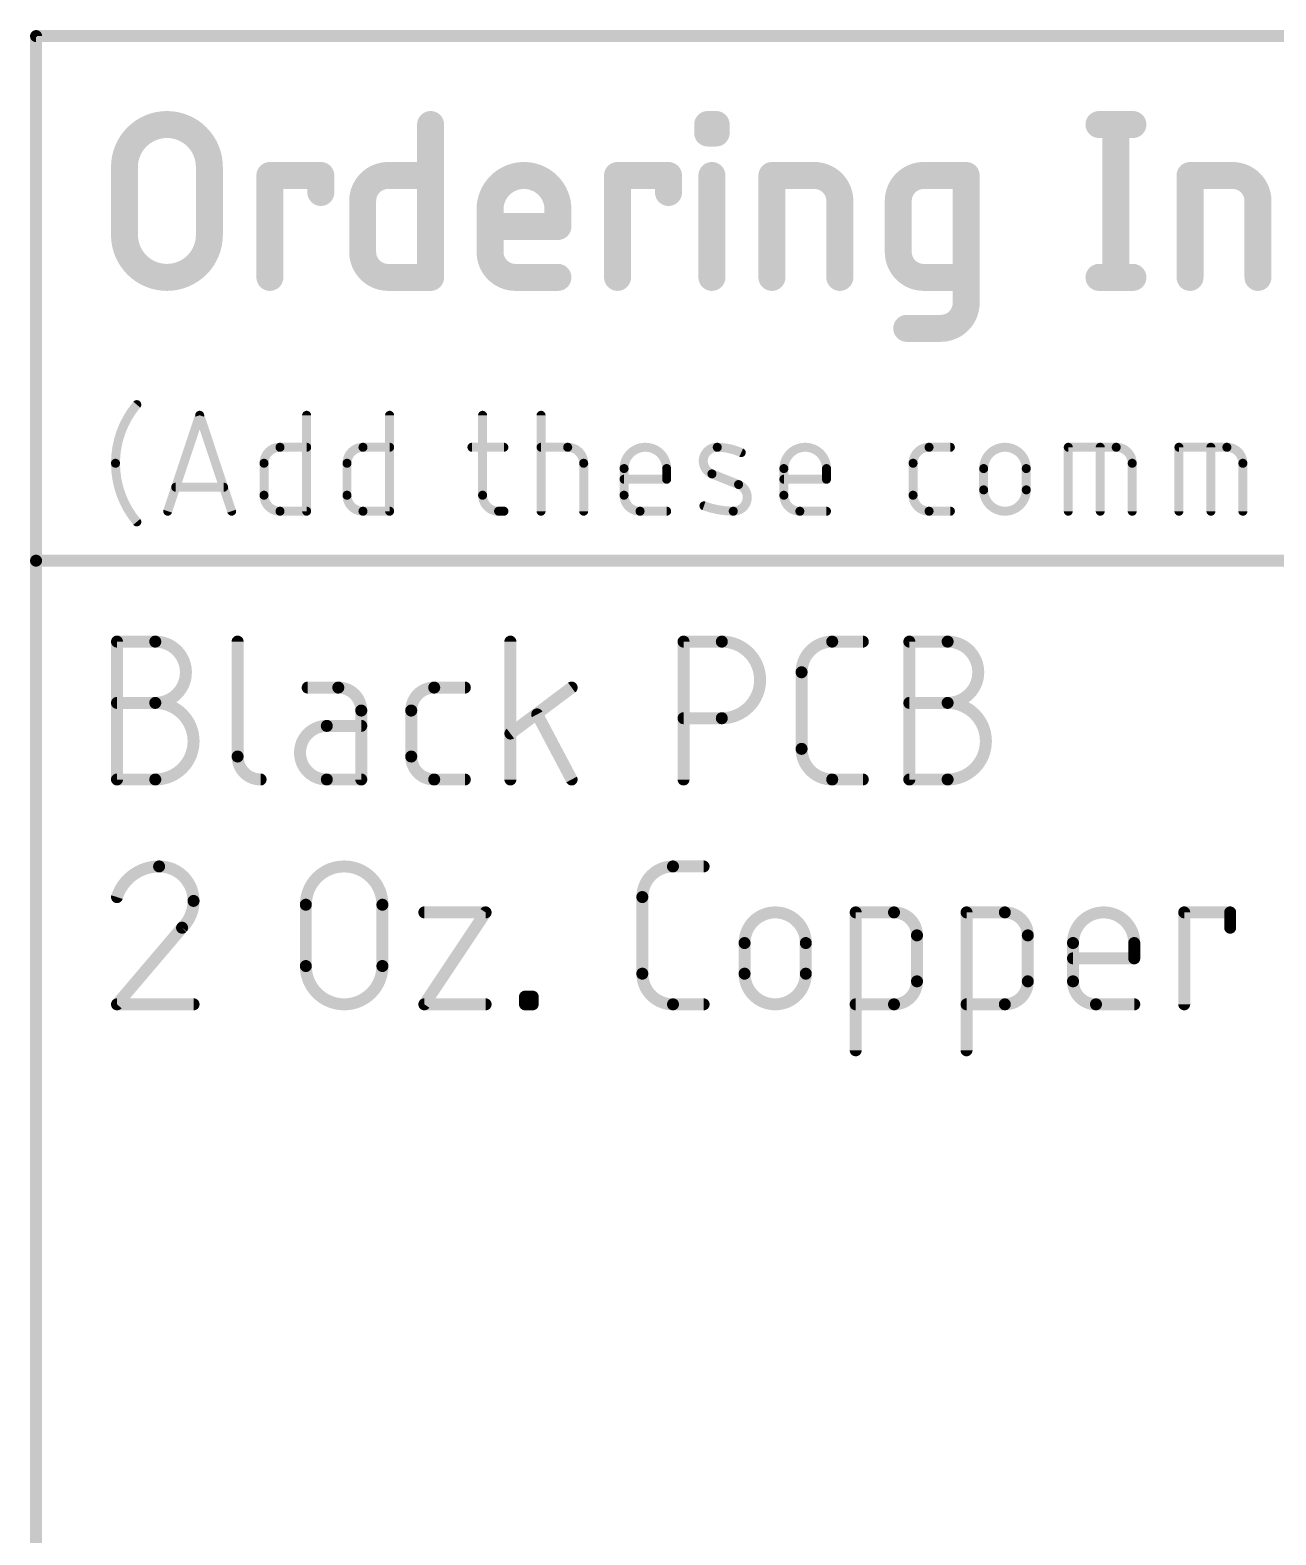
# Model space of a CAD drawing. Extents: x -30 to 92, y -59 to 43.
# Drawn here: x -10.26 to 10.86, y -33.02 to -7.52 of the extents above; entities that cross this region are included whole.
import ezdxf

# ---------------------------------------------------------------- set-up
doc = ezdxf.new("R2010")
doc.units = 0
doc.layers.add('23', color=53, linetype='CONTINUOUS')
doc.layers.add('51', color=53, linetype='CONTINUOUS')

msp = doc.modelspace()

# ---------------------------------------------------------------- linework, layer by layer
at = {"layer": '23'}
msp.add_point((-10.16, -7.62), dxfattribs=at)
at = {"layer": '51'}
for points, const_width in [([(-10.16, -7.62), (91.44, -7.62)], 0.2032), ([(-10.16, -16.51), (-10.16, -7.62)], 0.2032), ([(-3.472, -9.1186), (-3.472, -11.7094)], 0.4572), ([(1.225, -9.2625), (1.225, -9.1186)], 0.4572), ([(1.225, -9.1186), (1.3689, -9.1186)], 0.4572), ([(1.3689, -9.1186), (1.3689, -9.2625)], 0.4572), ([(7.8585, -9.1186), (8.4342, -9.1186)], 0.4572), ([(8.1464, -9.1186), (8.1464, -11.7094)], 0.4572), ([(1.3689, -9.2625), (1.225, -9.2625)], 0.4572), ([(-8.6614, -10.9897), (-8.6614, -9.8383)], 0.4572), ([(-7.2221, -9.8383), (-7.2221, -10.9897)], 0.4572), ([(-6.1964, -11.7094), (-6.1964, -9.9822)], 0.4572), ([(-6.1964, -9.9822), (-5.3328, -9.9822)], 0.4572), ([(-5.3328, -9.9822), (-5.3328, -10.2701)], 0.4572), ([(-4.1917, -9.9822), (-3.472, -9.9822)], 0.4572), ([(-0.3028, -11.7094), (-0.3028, -9.9822)], 0.4572), ([(-0.3028, -9.9822), (0.5608, -9.9822)], 0.4572), ([(0.5608, -9.9822), (0.5608, -10.2701)], 0.4572), ([(1.297, -11.7094), (1.297, -9.9822)], 0.4572), ([(2.3141, -11.7094), (2.3141, -9.9822)], 0.4572), ([(2.3141, -9.9822), (3.0338, -9.9822)], 0.4572), ([(4.8878, -9.9822), (5.6074, -9.9822)], 0.4572), ([(5.6074, -9.9822), (5.6074, -12.1412)], 0.4572), ([(9.4024, -11.7094), (9.4024, -9.9822)], 0.4572), ([(9.4024, -9.9822), (10.1221, -9.9822)], 0.4572), ([(-4.6235, -11.2776), (-4.6235, -10.414)], 0.4572), ([(3.4656, -10.414), (3.4656, -11.7094)], 0.4572), ([(4.456, -11.2776), (4.456, -10.414)], 0.4572), ([(10.5539, -10.414), (10.5539, -11.7094)], 0.4572), ([(-2.4645, -11.2776), (-2.4645, -10.5579)], 0.4572), ([(-1.3131, -10.5579), (-1.3131, -10.8458)], 0.4572), ([(-1.3131, -10.8458), (-2.4645, -10.8458)], 0.4572), ([(-3.472, -11.7094), (-4.1917, -11.7094)], 0.4572), ([(-1.3131, -11.7094), (-2.0327, -11.7094)], 0.4572), ([(5.6074, -11.7094), (4.8878, -11.7094)], 0.4572), ([(7.8585, -11.7094), (8.4342, -11.7094)], 0.4572), ([(5.1756, -12.573), (4.5999, -12.573)], 0.4572), ([(-7.9282, -15.6718), (-7.3863, -14.0462)], 0.1524), ([(-7.3863, -14.0462), (-6.8445, -15.6718)], 0.1524), ([(-5.5735, -14.0462), (-5.5735, -15.6718)], 0.1524), ([(-4.1667, -14.0462), (-4.1667, -15.6718)], 0.1524), ([(-2.5905, -14.0462), (-2.5905, -15.4009)], 0.1524), ([(-1.5993, -15.6718), (-1.5993, -14.0462)], 0.1524), ([(-6.0251, -14.5881), (-5.5735, -14.5881)], 0.1524), ([(-4.6183, -14.5881), (-4.1667, -14.5881)], 0.1524), ([(-2.7711, -14.5881), (-2.2293, -14.5881)], 0.1524), ([(-1.5993, -14.5881), (-1.1478, -14.5881)], 0.1524), ([(4.978, -14.5881), (5.3392, -14.5881)], 0.1524), ([(7.3383, -15.6718), (7.3383, -14.5881)], 0.1524), ([(7.3383, -14.5881), (8.1511, -14.5881)], 0.1524), ([(7.8801, -15.6718), (7.8801, -14.5881)], 0.1524), ([(9.214, -15.6718), (9.214, -14.5881)], 0.1524), ([(9.214, -14.5881), (10.0268, -14.5881)], 0.1524), ([(9.7559, -15.6718), (9.7559, -14.5881)], 0.1524), ([(-6.296, -15.4009), (-6.296, -14.859)], 0.1524), ([(-4.8892, -15.4009), (-4.8892, -14.859)], 0.1524), ([(-0.8768, -14.859), (-0.8768, -15.6718)], 0.1524), ([(4.707, -15.4009), (4.707, -14.859)], 0.1524), ([(8.422, -14.859), (8.422, -15.6718)], 0.1524), ([(10.2978, -14.859), (10.2978, -15.6718)], 0.1524), ([(-0.1925, -15.4009), (-0.1925, -14.9493)], 0.1524), ([(0.53, -14.9493), (0.53, -15.1299)], 0.1524), ([(1.7492, -15.2202), (1.2977, -15.0396)], 0.1524), ([(2.5169, -15.4009), (2.5169, -14.9493)], 0.1524), ([(3.2394, -14.9493), (3.2394, -15.1299)], 0.1524), ([(5.9037, -15.3106), (5.9037, -14.9493)], 0.1524), ([(6.6262, -14.9493), (6.6262, -15.3106)], 0.1524), ([(-6.9799, -15.2654), (-7.7927, -15.2654)], 0.1524), ([(0.53, -15.1299), (-0.1925, -15.1299)], 0.1524), ([(3.2394, -15.1299), (2.5169, -15.1299)], 0.1524), ([(-5.5735, -15.6718), (-6.0251, -15.6718)], 0.1524), ([(-4.1667, -15.6718), (-4.6183, -15.6718)], 0.1524), ([(-2.3196, -15.6718), (-2.2293, -15.6718)], 0.1524), ([(0.53, -15.6718), (0.0784, -15.6718)], 0.1524), ([(3.2394, -15.6718), (2.7878, -15.6718)], 0.1524), ([(5.3392, -15.6718), (4.978, -15.6718)], 0.1524), ([(-10.16, -58.42), (-10.16, -16.51)], 0.2032), ([(-10.16, -16.51), (91.44, -16.51)], 0.2032), ([(-8.7884, -20.2184), (-8.7884, -17.8816)], 0.2032), ([(-8.7884, -17.8816), (-8.1393, -17.8816)], 0.2032), ([(-6.7436, -17.8816), (-6.7436, -19.8289)], 0.2032), ([(-2.1195, -20.2184), (-2.1195, -17.8816)], 0.2032), ([(0.8158, -20.2184), (0.8158, -17.8816)], 0.2032), ([(0.8158, -17.8816), (1.4649, -17.8816)], 0.2032), ([(3.3363, -17.8816), (3.8556, -17.8816)], 0.2032), ([(4.6436, -20.2184), (4.6436, -17.8816)], 0.2032), ([(4.6436, -17.8816), (5.2927, -17.8816)], 0.2032), ([(2.817, -19.6991), (2.817, -18.4009)], 0.2032), ([(-5.0367, -18.6605), (-5.556, -18.6605)], 0.2032), ([(-3.4107, -18.6605), (-2.8914, -18.6605)], 0.2032), ([(-1.0809, -18.6605), (-2.1195, -19.4395)], 0.2032), ([(-8.7884, -18.9202), (-8.1393, -18.9202)], 0.2032), ([(4.6436, -18.9202), (5.2927, -18.9202)], 0.2032), ([(-4.6472, -20.2184), (-4.6472, -19.05)], 0.2032), ([(-3.8002, -19.8289), (-3.8002, -19.05)], 0.2032), ([(-1.0809, -20.2184), (-1.6651, -19.1149)], 0.2032), ([(1.4649, -19.1798), (0.8158, -19.1798)], 0.2032), ([(-4.6472, -19.3096), (-5.2314, -19.3096)], 0.2032), ([(-8.1393, -20.2184), (-8.7884, -20.2184)], 0.2032), ([(-5.2314, -20.2184), (-4.6472, -20.2184)], 0.2032), ([(-2.8914, -20.2184), (-3.4107, -20.2184)], 0.2032), ([(3.8556, -20.2184), (3.3363, -20.2184)], 0.2032), ([(5.2927, -20.2184), (4.6436, -20.2184)], 0.2032), ([(0.6368, -21.6916), (1.1561, -21.6916)], 0.2032), ([(0.1175, -23.5091), (0.1175, -22.2109)], 0.2032), ([(-5.587, -23.3793), (-5.587, -22.3407)], 0.2032), ([(-4.2888, -22.3407), (-4.2888, -23.3793)], 0.2032), ([(-3.5781, -22.4705), (-2.5395, -22.4705)], 0.2032), ([(-2.5395, -22.4705), (-3.5781, -24.0284)], 0.2032), ([(3.7346, -24.8073), (3.7346, -22.4705)], 0.2032), ([(3.7346, -22.4705), (4.3837, -22.4705)], 0.2032), ([(5.6137, -24.8073), (5.6137, -22.4705)], 0.2032), ([(5.6137, -22.4705), (6.2628, -22.4705)], 0.2032), ([(9.3035, -24.0284), (9.3035, -22.4705)], 0.2032), ([(9.3035, -22.4705), (10.0825, -22.4705)], 0.2032), ([(10.0825, -22.4705), (10.0825, -22.7302)], 0.2032), ([(-7.6849, -22.7302), (-8.7884, -24.0284)], 0.2032), ([(1.8504, -23.5091), (1.8504, -22.9898)], 0.2032), ([(2.889, -22.9898), (2.889, -23.5091)], 0.2032), ([(4.7732, -22.86), (4.7732, -23.6389)], 0.2032), ([(6.6522, -22.86), (6.6522, -23.6389)], 0.2032), ([(7.4181, -23.6389), (7.4181, -22.9898)], 0.2032), ([(8.4566, -22.9898), (8.4566, -23.2495)], 0.2032), ([(8.4566, -23.2495), (7.4181, -23.2495)], 0.2032), ([(-8.7884, -24.0284), (-7.4902, -24.0284)], 0.2032), ([(-3.5781, -24.0284), (-2.5395, -24.0284)], 0.2032), ([(-1.871, -24.0284), (-1.871, -23.8986)], 0.2032), ([(-1.871, -23.8986), (-1.7412, -23.8986)], 0.2032), ([(-1.7412, -24.0284), (-1.871, -24.0284)], 0.2032), ([(-1.7412, -23.8986), (-1.7412, -24.0284)], 0.2032), ([(1.1561, -24.0284), (0.6368, -24.0284)], 0.2032), ([(4.3837, -24.0284), (3.7346, -24.0284)], 0.2032), ([(6.2628, -24.0284), (5.6137, -24.0284)], 0.2032), ([(8.4566, -24.0284), (7.8075, -24.0284)], 0.2032)]:
    msp.add_lwpolyline(points, dxfattribs=dict(at, const_width=const_width))
for points, const_width in [([(-10.16, -7.5692, 1), (-10.16, -7.6708)], 0.1016), ([(-10.1092, -7.62, 1), (-10.2108, -7.62)], 0.1016), ([(-7.2221, -9.8383, 1), (-8.6614, -9.8383)], 0.4572), ([(-3.3577, -9.1186, 1), (-3.5863, -9.1186)], 0.2286), ([(1.3393, -9.1186, 1), (1.1107, -9.1186)], 0.2286), ([(1.225, -9.0043, 1), (1.225, -9.2329)], 0.2286), ([(1.4832, -9.1186, 1), (1.2546, -9.1186)], 0.2286), ([(1.3689, -9.2329, 1), (1.3689, -9.0043)], 0.2286), ([(7.8585, -9.0043, 1), (7.8585, -9.2329)], 0.2286), ([(8.2607, -9.1186, 1), (8.0321, -9.1186)], 0.2286), ([(8.4342, -9.2329, 1), (8.4342, -9.0043)], 0.2286), ([(1.225, -9.1482, 1), (1.225, -9.3768)], 0.2286), ([(1.1107, -9.2625, 1), (1.3393, -9.2625)], 0.2286), ([(1.2546, -9.2625, 1), (1.4832, -9.2625)], 0.2286), ([(1.3689, -9.3768, 1), (1.3689, -9.1482)], 0.2286), ([(-8.5471, -9.8383, 1), (-8.7757, -9.8383)], 0.2286), ([(-7.1078, -9.8383, 1), (-7.3364, -9.8383)], 0.2286), ([(-8.7757, -9.8383, 1), (-8.5471, -9.8383)], 0.2286), ([(-7.3364, -9.8383, 1), (-7.1078, -9.8383)], 0.2286), ([(-6.0821, -9.9822, 1), (-6.3107, -9.9822)], 0.2286), ([(-6.1964, -9.8679, 1), (-6.1964, -10.0965)], 0.2286), ([(-5.2185, -9.9822, 1), (-5.4471, -9.9822)], 0.2286), ([(-5.3328, -10.0965, 1), (-5.3328, -9.8679)], 0.2286), ([(-4.1917, -9.9822, 0.4142), (-4.6235, -10.414)], 0.4572), ([(-4.1917, -9.8679, 1), (-4.1917, -10.0965)], 0.2286), ([(-4.1917, -10.0965, 1), (-4.1917, -9.8679)], 0.2286), ([(-3.472, -10.0965, 1), (-3.472, -9.8679)], 0.2286), ([(-1.313, -10.5579, 1), (-2.4645, -10.5579)], 0.4572), ([(-0.1885, -9.9822, 1), (-0.4171, -9.9822)], 0.2286), ([(-0.3028, -9.8679, 1), (-0.3028, -10.0965)], 0.2286), ([(0.6751, -9.9822, 1), (0.4465, -9.9822)], 0.2286), ([(0.5608, -10.0965, 1), (0.5608, -9.8679)], 0.2286), ([(1.4113, -9.9822, 1), (1.1827, -9.9822)], 0.2286), ([(2.4284, -9.9822, 1), (2.1998, -9.9822)], 0.2286), ([(2.3141, -9.8679, 1), (2.3141, -10.0965)], 0.2286), ([(3.4656, -10.414, 0.4142), (3.0338, -9.9822)], 0.4572), ([(3.0338, -9.8679, 1), (3.0338, -10.0965)], 0.2286), ([(3.0338, -10.0965, 1), (3.0338, -9.8679)], 0.2286), ([(4.8878, -9.9822, 0.4142), (4.456, -10.414)], 0.4572), ([(4.8878, -9.8679, 1), (4.8878, -10.0965)], 0.2286), ([(4.8878, -10.0965, 1), (4.8878, -9.8679)], 0.2286), ([(5.7217, -9.9822, 1), (5.4931, -9.9822)], 0.2286), ([(5.6074, -10.0965, 1), (5.6074, -9.8679)], 0.2286), ([(9.5167, -9.9822, 1), (9.2881, -9.9822)], 0.2286), ([(9.4024, -9.8679, 1), (9.4024, -10.0965)], 0.2286), ([(10.5539, -10.414, 0.4142), (10.1221, -9.9822)], 0.4572), ([(10.1221, -9.8679, 1), (10.1221, -10.0965)], 0.2286), ([(10.1221, -10.0965, 1), (10.1221, -9.8679)], 0.2286), ([(-5.4471, -10.2701, 1), (-5.2185, -10.2701)], 0.2286), ([(-4.5092, -10.414, 1), (-4.7378, -10.414)], 0.2286), ([(0.4465, -10.2701, 1), (0.6751, -10.2701)], 0.2286), ([(3.5799, -10.414, 1), (3.3513, -10.414)], 0.2286), ([(4.5703, -10.414, 1), (4.3417, -10.414)], 0.2286), ([(10.6682, -10.414, 1), (10.4396, -10.414)], 0.2286), ([(-4.7378, -10.414, 1), (-4.5092, -10.414)], 0.2286), ([(-2.3502, -10.5579, 1), (-2.5788, -10.5579)], 0.2286), ([(-2.5788, -10.5579, 1), (-2.3502, -10.5579)], 0.2286), ([(-1.1987, -10.5579, 1), (-1.4274, -10.5579)], 0.2286), ([(-1.4273, -10.5579, 1), (-1.1987, -10.5579)], 0.2286), ([(3.3513, -10.414, 1), (3.5799, -10.414)], 0.2286), ([(4.3417, -10.414, 1), (4.5703, -10.414)], 0.2286), ([(10.4396, -10.414, 1), (10.6682, -10.414)], 0.2286), ([(-2.4645, -10.7315, 1), (-2.4645, -10.9601)], 0.2286), ([(-1.3131, -10.9601, 1), (-1.3131, -10.7315)], 0.2286), ([(-8.6614, -10.9897, 1), (-7.2221, -10.9897)], 0.4572), ([(-8.5471, -10.9897, 1), (-8.7757, -10.9897)], 0.2286), ([(-8.7757, -10.9897, 1), (-8.5471, -10.9897)], 0.2286), ([(-7.1078, -10.9897, 1), (-7.3364, -10.9897)], 0.2286), ([(-7.3364, -10.9897, 1), (-7.1078, -10.9897)], 0.2286), ([(-1.4274, -10.8458, 1), (-1.1987, -10.8458)], 0.2286), ([(-4.6235, -11.2776, 0.4142), (-4.1917, -11.7094)], 0.4572), ([(-4.5092, -11.2776, 1), (-4.7378, -11.2776)], 0.2286), ([(-4.7378, -11.2776, 1), (-4.5092, -11.2776)], 0.2286), ([(-2.4645, -11.2776, 0.4142), (-2.0327, -11.7094)], 0.4572), ([(-2.3502, -11.2776, 1), (-2.5788, -11.2776)], 0.2286), ([(-2.5788, -11.2776, 1), (-2.3502, -11.2776)], 0.2286), ([(4.456, -11.2776, 0.4142), (4.8878, -11.7094)], 0.4572), ([(4.5703, -11.2776, 1), (4.3417, -11.2776)], 0.2286), ([(4.3417, -11.2776, 1), (4.5703, -11.2776)], 0.2286), ([(-6.3107, -11.7094, 1), (-6.0821, -11.7094)], 0.2286), ([(-4.1917, -11.5951, 1), (-4.1917, -11.8237)], 0.2286), ([(-4.1917, -11.8237, 1), (-4.1917, -11.5951)], 0.2286), ([(-3.5863, -11.7094, 1), (-3.3577, -11.7094)], 0.2286), ([(-3.472, -11.8237, 1), (-3.472, -11.5951)], 0.2286), ([(-2.0327, -11.5951, 1), (-2.0327, -11.8237)], 0.2286), ([(-2.0327, -11.8237, 1), (-2.0327, -11.5951)], 0.2286), ([(-1.3131, -11.8237, 1), (-1.3131, -11.5951)], 0.2286), ([(-0.4171, -11.7094, 1), (-0.1885, -11.7094)], 0.2286), ([(1.1827, -11.7094, 1), (1.4113, -11.7094)], 0.2286), ([(2.1998, -11.7094, 1), (2.4284, -11.7094)], 0.2286), ([(3.3513, -11.7094, 1), (3.5799, -11.7094)], 0.2286), ([(4.8878, -11.5951, 1), (4.8878, -11.8237)], 0.2286), ([(4.8878, -11.8237, 1), (4.8878, -11.5951)], 0.2286), ([(5.6074, -11.8237, 1), (5.6074, -11.5951)], 0.2286), ([(7.8585, -11.5951, 1), (7.8585, -11.8237)], 0.2286), ([(8.0321, -11.7094, 1), (8.2607, -11.7094)], 0.2286), ([(8.4342, -11.8237, 1), (8.4342, -11.5951)], 0.2286), ([(9.2881, -11.7094, 1), (9.5167, -11.7094)], 0.2286), ([(10.4396, -11.7094, 1), (10.6682, -11.7094)], 0.2286), ([(5.1756, -12.573, 0.4142), (5.6074, -12.1412)], 0.4572), ([(5.7217, -12.1412, 1), (5.4931, -12.1412)], 0.2286), ([(5.4931, -12.1412, 1), (5.7217, -12.1412)], 0.2286), ([(4.5999, -12.4587, 1), (4.5999, -12.6873)], 0.2286), ([(5.1756, -12.4587, 1), (5.1756, -12.6873)], 0.2286), ([(5.1756, -12.6873, 1), (5.1756, -12.4587)], 0.2286), ([(-8.4526, -13.8656, 0.1762), (-8.8138, -14.859)], 0.1524), ([(-8.4234, -13.8901, 1), (-8.4818, -13.8411)], 0.0762), ([(-7.3502, -14.0342, 1), (-7.4225, -14.0582)], 0.0762), ([(-7.3502, -14.0582, 1), (-7.4225, -14.0342)], 0.0762), ([(-5.5354, -14.0462, 1), (-5.6116, -14.0462)], 0.0762), ([(-4.1286, -14.0462, 1), (-4.2048, -14.0462)], 0.0762), ([(-2.5524, -14.0462, 1), (-2.6286, -14.0462)], 0.0762), ([(-1.5612, -14.0462, 1), (-1.6374, -14.0462)], 0.0762), ([(-6.0251, -14.5881, 0.4142), (-6.296, -14.859)], 0.1524), ([(-6.0251, -14.55, 1), (-6.0251, -14.6262)], 0.0762), ([(-6.0251, -14.6262, 1), (-6.0251, -14.55)], 0.0762), ([(-5.5735, -14.6262, 1), (-5.5735, -14.55)], 0.0762), ([(-4.6183, -14.5881, 0.4142), (-4.8892, -14.859)], 0.1524), ([(-4.6183, -14.55, 1), (-4.6183, -14.6262)], 0.0762), ([(-4.6183, -14.6262, 1), (-4.6183, -14.55)], 0.0762), ([(-4.1667, -14.6262, 1), (-4.1667, -14.55)], 0.0762), ([(-2.7711, -14.55, 1), (-2.7711, -14.6262)], 0.0762), ([(-2.2293, -14.6262, 1), (-2.2293, -14.55)], 0.0762), ([(-1.5993, -14.55, 1), (-1.5993, -14.6262)], 0.0762), ([(-0.8768, -14.859, 0.4142), (-1.1478, -14.5881)], 0.1524), ([(-1.1478, -14.55, 1), (-1.1478, -14.6262)], 0.0762), ([(-1.1478, -14.6262, 1), (-1.1478, -14.55)], 0.0762), ([(0.53, -14.9493, 1), (-0.1925, -14.9493)], 0.1524), ([(1.388, -14.5881, 0.8318), (1.2977, -15.0396)], 0.1524), ([(1.3885, -14.55, 1), (1.3874, -14.6262)], 0.0762), ([(1.7944, -14.6784, 0.1026), (1.388, -14.5881)], 0.1524), ([(1.3874, -14.6262, 1), (1.3885, -14.55)], 0.0762), ([(3.2394, -14.9493, 1), (2.5169, -14.9493)], 0.1524), ([(4.978, -14.5881, 0.4142), (4.707, -14.859)], 0.1524), ([(4.978, -14.55, 1), (4.978, -14.6262)], 0.0762), ([(4.978, -14.6262, 1), (4.978, -14.55)], 0.0762), ([(5.3392, -14.6262, 1), (5.3392, -14.55)], 0.0762), ([(6.6262, -14.9493, 1), (5.9037, -14.9493)], 0.1524), ([(7.3764, -14.5881, 1), (7.3002, -14.5881)], 0.0762), ([(7.3383, -14.55, 1), (7.3383, -14.6262)], 0.0762), ([(7.9182, -14.5881, 1), (7.842, -14.5881)], 0.0762), ([(8.422, -14.859, 0.4142), (8.1511, -14.5881)], 0.1524), ([(8.1511, -14.55, 1), (8.1511, -14.6262)], 0.0762), ([(8.1511, -14.6262, 1), (8.1511, -14.55)], 0.0762), ([(9.2521, -14.5881, 1), (9.1759, -14.5881)], 0.0762), ([(9.214, -14.55, 1), (9.214, -14.6262)], 0.0762), ([(9.794, -14.5881, 1), (9.7178, -14.5881)], 0.0762), ([(10.2978, -14.859, 0.4142), (10.0268, -14.5881)], 0.1524), ([(10.0268, -14.55, 1), (10.0268, -14.6262)], 0.0762), ([(10.0268, -14.6262, 1), (10.0268, -14.55)], 0.0762), ([(-8.8138, -14.859, 0.1762), (-8.4526, -15.8524)], 0.1524), ([(-8.7757, -14.859, 1), (-8.8519, -14.859)], 0.0762), ([(-6.2579, -14.859, 1), (-6.3341, -14.859)], 0.0762), ([(-4.8511, -14.859, 1), (-4.9273, -14.859)], 0.0762), ([(-0.8387, -14.859, 1), (-0.9149, -14.859)], 0.0762), ([(1.7787, -14.7131, 1), (1.81, -14.6436)], 0.0762), ([(4.7451, -14.859, 1), (4.6689, -14.859)], 0.0762), ([(8.4601, -14.859, 1), (8.3839, -14.859)], 0.0762), ([(10.3359, -14.859, 1), (10.2597, -14.859)], 0.0762), ([(-8.8519, -14.859, 1), (-8.7757, -14.859)], 0.0762), ([(-6.3341, -14.859, 1), (-6.2579, -14.859)], 0.0762), ([(-4.9273, -14.859, 1), (-4.8511, -14.859)], 0.0762), ([(-0.9149, -14.859, 1), (-0.8387, -14.859)], 0.0762), ([(-0.1544, -14.9493, 1), (-0.2306, -14.9493)], 0.0762), ([(-0.2306, -14.9493, 1), (-0.1544, -14.9493)], 0.0762), ([(0.5681, -14.9493, 1), (0.4919, -14.9493)], 0.0762), ([(0.4919, -14.9493, 1), (0.5681, -14.9493)], 0.0762), ([(1.3118, -15.0043, 1), (1.2835, -15.075)], 0.0762), ([(1.2835, -15.075, 1), (1.3118, -15.0042)], 0.0762), ([(2.555, -14.9493, 1), (2.4788, -14.9493)], 0.0762), ([(2.4788, -14.9493, 1), (2.555, -14.9493)], 0.0762), ([(3.2775, -14.9493, 1), (3.2013, -14.9493)], 0.0762), ([(3.2013, -14.9493, 1), (3.2775, -14.9493)], 0.0762), ([(4.6689, -14.859, 1), (4.7451, -14.859)], 0.0762), ([(5.9418, -14.9493, 1), (5.8656, -14.9493)], 0.0762), ([(5.8656, -14.9493, 1), (5.9418, -14.9493)], 0.0762), ([(6.6643, -14.9493, 1), (6.5881, -14.9493)], 0.0762), ([(6.5881, -14.9493, 1), (6.6643, -14.9493)], 0.0762), ([(8.3839, -14.859, 1), (8.4601, -14.859)], 0.0762), ([(10.2597, -14.859, 1), (10.3359, -14.859)], 0.0762), ([(-7.7927, -15.2273, 1), (-7.7927, -15.3035)], 0.0762), ([(-6.9799, -15.3035, 1), (-6.9799, -15.2273)], 0.0762), ([(-0.1925, -15.0918, 1), (-0.1925, -15.168)], 0.0762), ([(0.4919, -15.1299, 1), (0.5681, -15.1299)], 0.0762), ([(0.53, -15.168, 1), (0.53, -15.0918)], 0.0762), ([(1.6589, -15.6718, 0.8318), (1.7492, -15.2202)], 0.1524), ([(1.7634, -15.1849, 1), (1.7351, -15.2556)], 0.0762), ([(1.7351, -15.2556, 1), (1.7634, -15.1849)], 0.0762), ([(2.5169, -15.0918, 1), (2.5169, -15.168)], 0.0762), ([(3.2013, -15.1299, 1), (3.2775, -15.1299)], 0.0762), ([(3.2394, -15.168, 1), (3.2394, -15.0918)], 0.0762), ([(5.9037, -15.3106, 1), (6.6262, -15.3106)], 0.1524), ([(5.9418, -15.3106, 1), (5.8656, -15.3106)], 0.0762), ([(5.8656, -15.3106, 1), (5.9418, -15.3106)], 0.0762), ([(6.6643, -15.3106, 1), (6.5881, -15.3106)], 0.0762), ([(6.5881, -15.3106, 1), (6.6643, -15.3106)], 0.0762), ([(-6.296, -15.4009, 0.4142), (-6.0251, -15.6718)], 0.1524), ([(-6.2579, -15.4009, 1), (-6.3341, -15.4009)], 0.0762), ([(-6.3341, -15.4009, 1), (-6.2579, -15.4009)], 0.0762), ([(-4.8892, -15.4009, 0.4142), (-4.6183, -15.6718)], 0.1524), ([(-4.8511, -15.4009, 1), (-4.9273, -15.4009)], 0.0762), ([(-4.9273, -15.4009, 1), (-4.8511, -15.4009)], 0.0762), ([(-2.5905, -15.4009, 0.4142), (-2.3196, -15.6718)], 0.1524), ([(-2.5524, -15.4009, 1), (-2.6286, -15.4009)], 0.0762), ([(-2.6286, -15.4009, 1), (-2.5524, -15.4009)], 0.0762), ([(-0.1925, -15.4009, 0.4142), (0.0784, -15.6718)], 0.1524), ([(-0.1544, -15.4009, 1), (-0.2306, -15.4009)], 0.0762), ([(-0.2306, -15.4009, 1), (-0.1544, -15.4009)], 0.0762), ([(1.1751, -15.5456, 1), (1.1493, -15.6173)], 0.0762), ([(1.1622, -15.5815, 0.083), (1.6589, -15.6718)], 0.1524), ([(2.5169, -15.4009, 0.4142), (2.7878, -15.6718)], 0.1524), ([(2.555, -15.4009, 1), (2.4788, -15.4009)], 0.0762), ([(2.4788, -15.4009, 1), (2.555, -15.4009)], 0.0762), ([(4.707, -15.4009, 0.4142), (4.978, -15.6718)], 0.1524), ([(4.7451, -15.4009, 1), (4.6689, -15.4009)], 0.0762), ([(4.6689, -15.4009, 1), (4.7451, -15.4009)], 0.0762), ([(-8.4818, -15.8769, 1), (-8.4234, -15.8279)], 0.0762), ([(-7.9644, -15.6598, 1), (-7.8921, -15.6838)], 0.0762), ([(-6.8806, -15.6838, 1), (-6.8083, -15.6598)], 0.0762), ([(-6.0251, -15.6337, 1), (-6.0251, -15.7099)], 0.0762), ([(-6.0251, -15.7099, 1), (-6.0251, -15.6337)], 0.0762), ([(-5.6116, -15.6718, 1), (-5.5354, -15.6718)], 0.0762), ([(-5.5735, -15.7099, 1), (-5.5735, -15.6337)], 0.0762), ([(-4.6183, -15.6337, 1), (-4.6183, -15.7099)], 0.0762), ([(-4.6183, -15.7099, 1), (-4.6183, -15.6337)], 0.0762), ([(-4.2048, -15.6718, 1), (-4.1286, -15.6718)], 0.0762), ([(-4.1667, -15.7099, 1), (-4.1667, -15.6337)], 0.0762), ([(-2.3196, -15.6337, 1), (-2.3196, -15.7099)], 0.0762), ([(-2.3196, -15.7099, 1), (-2.3196, -15.6337)], 0.0762), ([(-2.2293, -15.7099, 1), (-2.2293, -15.6337)], 0.0762), ([(-1.6374, -15.6718, 1), (-1.5612, -15.6718)], 0.0762), ([(-0.9149, -15.6718, 1), (-0.8387, -15.6718)], 0.0762), ([(0.0784, -15.6337, 1), (0.0784, -15.7099)], 0.0762), ([(0.0784, -15.7099, 1), (0.0784, -15.6337)], 0.0762), ([(0.53, -15.7099, 1), (0.53, -15.6337)], 0.0762), ([(1.6595, -15.6337, 1), (1.6584, -15.7099)], 0.0762), ([(1.6584, -15.7099, 1), (1.6595, -15.6337)], 0.0762), ([(2.7878, -15.6337, 1), (2.7878, -15.7099)], 0.0762), ([(2.7878, -15.7099, 1), (2.7878, -15.6337)], 0.0762), ([(3.2394, -15.7099, 1), (3.2394, -15.6337)], 0.0762), ([(4.978, -15.6337, 1), (4.978, -15.7099)], 0.0762), ([(4.978, -15.7099, 1), (4.978, -15.6337)], 0.0762), ([(5.3392, -15.7099, 1), (5.3392, -15.6337)], 0.0762), ([(7.3002, -15.6718, 1), (7.3764, -15.6718)], 0.0762), ([(7.842, -15.6718, 1), (7.9182, -15.6718)], 0.0762), ([(8.3839, -15.6718, 1), (8.4601, -15.6718)], 0.0762), ([(9.1759, -15.6718, 1), (9.2521, -15.6718)], 0.0762), ([(9.7178, -15.6718, 1), (9.794, -15.6718)], 0.0762), ([(10.2597, -15.6718, 1), (10.3359, -15.6718)], 0.0762), ([(-10.1092, -16.51, 1), (-10.2108, -16.51)], 0.1016), ([(-10.16, -16.4592, 1), (-10.16, -16.5608)], 0.1016), ([(-10.2108, -16.51, 1), (-10.1092, -16.51)], 0.1016), ([(-8.7376, -17.8816, 1), (-8.8392, -17.8816)], 0.1016), ([(-8.7884, -17.8308, 1), (-8.7884, -17.9324)], 0.1016), ([(-8.1393, -18.9202, 1), (-8.1393, -17.8816)], 0.2032), ([(-8.1393, -17.8308, 1), (-8.1393, -17.9324)], 0.1016), ([(-8.1393, -17.9324, 1), (-8.1393, -17.8308)], 0.1016), ([(-6.6928, -17.8816, 1), (-6.7944, -17.8816)], 0.1016), ([(-2.0687, -17.8816, 1), (-2.1703, -17.8816)], 0.1016), ([(0.8666, -17.8816, 1), (0.765, -17.8816)], 0.1016), ([(0.8158, -17.8308, 1), (0.8158, -17.9324)], 0.1016), ([(1.4649, -19.1798, 1), (1.4649, -17.8816)], 0.2032), ([(1.4649, -17.8308, 1), (1.4649, -17.9324)], 0.1016), ([(1.4649, -17.9324, 1), (1.4649, -17.8308)], 0.1016), ([(3.3363, -17.8816, 0.4142), (2.817, -18.4009)], 0.2032), ([(3.3363, -17.8308, 1), (3.3363, -17.9324)], 0.1016), ([(3.3363, -17.9324, 1), (3.3363, -17.8308)], 0.1016), ([(3.8556, -17.9324, 1), (3.8556, -17.8308)], 0.1016), ([(4.6944, -17.8816, 1), (4.5928, -17.8816)], 0.1016), ([(4.6436, -17.8308, 1), (4.6436, -17.9324)], 0.1016), ([(5.2927, -18.9202, 1), (5.2927, -17.8816)], 0.2032), ([(5.2927, -17.8308, 1), (5.2927, -17.9324)], 0.1016), ([(5.2927, -17.9324, 1), (5.2927, -17.8308)], 0.1016), ([(2.8678, -18.4009, 1), (2.7662, -18.4009)], 0.1016), ([(2.7662, -18.4009, 1), (2.8678, -18.4009)], 0.1016), ([(-5.556, -18.6097, 1), (-5.556, -18.7113)], 0.1016), ([(-4.6472, -19.05, 0.4142), (-5.0367, -18.6605)], 0.2032), ([(-5.0367, -18.6097, 1), (-5.0367, -18.7113)], 0.1016), ([(-5.0367, -18.7113, 1), (-5.0367, -18.6097)], 0.1016), ([(-3.4107, -18.6605, 0.4142), (-3.8002, -19.05)], 0.2032), ([(-3.4107, -18.6097, 1), (-3.4107, -18.7113)], 0.1016), ([(-3.4107, -18.7113, 1), (-3.4107, -18.6097)], 0.1016), ([(-2.8914, -18.7113, 1), (-2.8914, -18.6097)], 0.1016), ([(-1.0505, -18.7012, 1), (-1.1114, -18.6199)], 0.1016), ([(-8.7884, -18.8694, 1), (-8.7884, -18.971)], 0.1016), ([(-8.1393, -20.2184, 1), (-8.1393, -18.9202)], 0.2032), ([(-8.1393, -18.8694, 1), (-8.1393, -18.971)], 0.1016), ([(-8.1393, -18.8694, 1), (-8.1393, -18.971)], 0.1016), ([(-8.1393, -18.971, 1), (-8.1393, -18.8694)], 0.1016), ([(4.6436, -18.8694, 1), (4.6436, -18.971)], 0.1016), ([(5.2927, -20.2184, 1), (5.2927, -18.9202)], 0.2032), ([(5.2927, -18.8694, 1), (5.2927, -18.971)], 0.1016), ([(5.2927, -18.8694, 1), (5.2927, -18.971)], 0.1016), ([(5.2927, -18.971, 1), (5.2927, -18.8694)], 0.1016), ([(-4.5964, -19.05, 1), (-4.698, -19.05)], 0.1016), ([(-4.698, -19.05, 1), (-4.5964, -19.05)], 0.1016), ([(-3.7494, -19.05, 1), (-3.851, -19.05)], 0.1016), ([(-3.851, -19.05, 1), (-3.7494, -19.05)], 0.1016), ([(-1.6203, -19.0911, 1), (-1.71, -19.1387)], 0.1016), ([(0.8158, -19.129, 1), (0.8158, -19.2306)], 0.1016), ([(1.4649, -19.129, 1), (1.4649, -19.2306)], 0.1016), ([(1.4649, -19.2306, 1), (1.4649, -19.129)], 0.1016), ([(-5.2314, -19.3096, 1), (-5.2314, -20.2184)], 0.2032), ([(-5.2314, -19.2588, 1), (-5.2314, -19.3604)], 0.1016), ([(-5.2314, -19.3604, 1), (-5.2314, -19.2588)], 0.1016), ([(-4.6472, -19.3604, 1), (-4.6472, -19.2588)], 0.1016), ([(-2.15, -19.3988, 1), (-2.089, -19.4801)], 0.1016), ([(2.817, -19.6991, 0.4142), (3.3363, -20.2184)], 0.2032), ([(2.8678, -19.6991, 1), (2.7662, -19.6991)], 0.1016), ([(-6.7436, -19.8289, 0.4142), (-6.3542, -20.2184)], 0.2032), ([(-6.6928, -19.8289, 1), (-6.7944, -19.8289)], 0.1016), ([(-6.7944, -19.8289, 1), (-6.6928, -19.8289)], 0.1016), ([(-3.8002, -19.8289, 0.4142), (-3.4107, -20.2184)], 0.2032), ([(-3.7494, -19.8289, 1), (-3.851, -19.8289)], 0.1016), ([(-3.851, -19.8289, 1), (-3.7494, -19.8289)], 0.1016), ([(2.7662, -19.6991, 1), (2.8678, -19.6991)], 0.1016), ([(-8.7884, -20.1676, 1), (-8.7884, -20.2692)], 0.1016), ([(-8.1393, -20.1676, 1), (-8.1393, -20.2692)], 0.1016), ([(-8.1393, -20.2692, 1), (-8.1393, -20.1676)], 0.1016), ([(-6.3542, -20.2692, 1), (-6.3542, -20.1676)], 0.1016), ([(-5.2314, -20.1676, 1), (-5.2314, -20.2692)], 0.1016), ([(-5.2314, -20.2692, 1), (-5.2314, -20.1676)], 0.1016), ([(-4.6472, -20.2692, 1), (-4.6472, -20.1676)], 0.1016), ([(-3.4107, -20.1676, 1), (-3.4107, -20.2692)], 0.1016), ([(-3.4107, -20.2692, 1), (-3.4107, -20.1676)], 0.1016), ([(-2.8914, -20.2692, 1), (-2.8914, -20.1676)], 0.1016), ([(-1.1258, -20.2422, 1), (-1.0361, -20.1946)], 0.1016), ([(3.3363, -20.1676, 1), (3.3363, -20.2692)], 0.1016), ([(3.3363, -20.2692, 1), (3.3363, -20.1676)], 0.1016), ([(3.8556, -20.2692, 1), (3.8556, -20.1676)], 0.1016), ([(4.6436, -20.1676, 1), (4.6436, -20.2692)], 0.1016), ([(5.2927, -20.1676, 1), (5.2927, -20.2692)], 0.1016), ([(5.2927, -20.2692, 1), (5.2927, -20.1676)], 0.1016), ([(-8.8392, -20.2184, 1), (-8.7376, -20.2184)], 0.1016), ([(-4.698, -20.2184, 1), (-4.5964, -20.2184)], 0.1016), ([(-2.1703, -20.2184, 1), (-2.0687, -20.2184)], 0.1016), ([(0.765, -20.2184, 1), (0.8666, -20.2184)], 0.1016), ([(4.5928, -20.2184, 1), (4.6944, -20.2184)], 0.1016), ([(-8.0744, -21.6916, 0.3252), (-8.7884, -22.2109)], 0.2032), ([(-7.4902, -22.2758, 0.4142), (-8.0744, -21.6916)], 0.2032), ([(-8.0744, -21.6408, 1), (-8.0744, -21.7424)], 0.1016), ([(-8.0744, -21.7424, 1), (-8.0744, -21.6408)], 0.1016), ([(-4.2888, -22.3407, 1), (-5.587, -22.3407)], 0.2032), ([(0.6368, -21.6916, 0.4142), (0.1175, -22.2109)], 0.2032), ([(0.6368, -21.6408, 1), (0.6368, -21.7424)], 0.1016), ([(0.6368, -21.7424, 1), (0.6368, -21.6408)], 0.1016), ([(1.1561, -21.7424, 1), (1.1561, -21.6408)], 0.1016), ([(-8.8367, -22.1952, 1), (-8.7401, -22.2265)], 0.1016), ([(-7.6849, -22.7302, 0.2053), (-7.4902, -22.2758)], 0.2032), ([(-7.4394, -22.2758, 1), (-7.541, -22.2758)], 0.1016), ([(0.1683, -22.2109, 1), (0.0667, -22.2109)], 0.1016), ([(0.0667, -22.2109, 1), (0.1683, -22.2109)], 0.1016), ([(-7.541, -22.2758, 1), (-7.4394, -22.2758)], 0.1016), ([(-5.5362, -22.3407, 1), (-5.6378, -22.3407)], 0.1016), ([(-5.6378, -22.3407, 1), (-5.5362, -22.3407)], 0.1016), ([(-4.238, -22.3407, 1), (-4.3396, -22.3407)], 0.1016), ([(-4.3396, -22.3407, 1), (-4.238, -22.3407)], 0.1016), ([(-3.5781, -22.4197, 1), (-3.5781, -22.5213)], 0.1016), ([(-2.4972, -22.4987, 1), (-2.5818, -22.4424)], 0.1016), ([(-2.5395, -22.5213, 1), (-2.5395, -22.4197)], 0.1016), ([(2.889, -22.9898, 1), (1.8504, -22.9898)], 0.2032), ([(3.7854, -22.4705, 1), (3.6838, -22.4705)], 0.1016), ([(3.7346, -22.4197, 1), (3.7346, -22.5213)], 0.1016), ([(4.7732, -22.86, 0.4142), (4.3837, -22.4705)], 0.2032), ([(4.3837, -22.4197, 1), (4.3837, -22.5213)], 0.1016), ([(4.3837, -22.5213, 1), (4.3837, -22.4197)], 0.1016), ([(5.6645, -22.4705, 1), (5.5629, -22.4705)], 0.1016), ([(5.6137, -22.4197, 1), (5.6137, -22.5213)], 0.1016), ([(6.6522, -22.86, 0.4142), (6.2628, -22.4705)], 0.2032), ([(6.2628, -22.4197, 1), (6.2628, -22.5213)], 0.1016), ([(6.2628, -22.5213, 1), (6.2628, -22.4197)], 0.1016), ([(8.4566, -22.9898, 1), (7.4181, -22.9898)], 0.2032), ([(9.3543, -22.4705, 1), (9.2527, -22.4705)], 0.1016), ([(9.3035, -22.4197, 1), (9.3035, -22.5213)], 0.1016), ([(10.1333, -22.4705, 1), (10.0317, -22.4705)], 0.1016), ([(10.0825, -22.5213, 1), (10.0825, -22.4197)], 0.1016), ([(-7.7199, -22.6934, 1), (-7.6499, -22.767)], 0.1016), ([(-7.6462, -22.7631, 1), (-7.7236, -22.6973)], 0.1016), ([(10.0317, -22.7302, 1), (10.1333, -22.7302)], 0.1016), ([(1.9012, -22.9898, 1), (1.7996, -22.9898)], 0.1016), ([(1.7996, -22.9898, 1), (1.9012, -22.9898)], 0.1016), ([(2.9398, -22.9898, 1), (2.8382, -22.9898)], 0.1016), ([(2.8382, -22.9898, 1), (2.9398, -22.9898)], 0.1016), ([(4.824, -22.86, 1), (4.7224, -22.86)], 0.1016), ([(4.7224, -22.86, 1), (4.8239, -22.86)], 0.1016), ([(6.703, -22.86, 1), (6.6014, -22.86)], 0.1016), ([(6.6014, -22.86, 1), (6.703, -22.86)], 0.1016), ([(7.4689, -22.9898, 1), (7.3673, -22.9898)], 0.1016), ([(7.3673, -22.9898, 1), (7.4689, -22.9898)], 0.1016), ([(8.5074, -22.9898, 1), (8.4058, -22.9898)], 0.1016), ([(8.4058, -22.9898, 1), (8.5074, -22.9898)], 0.1016), ([(7.4181, -23.1987, 1), (7.4181, -23.3003)], 0.1016), ([(8.4058, -23.2495, 1), (8.5074, -23.2495)], 0.1016), ([(8.4566, -23.3003, 1), (8.4566, -23.1987)], 0.1016), ([(-5.587, -23.3793, 1), (-4.2888, -23.3793)], 0.2032), ([(-5.5362, -23.3793, 1), (-5.6378, -23.3793)], 0.1016), ([(-5.6378, -23.3793, 1), (-5.5362, -23.3793)], 0.1016), ([(-4.238, -23.3793, 1), (-4.3396, -23.3793)], 0.1016), ([(-4.3396, -23.3793, 1), (-4.238, -23.3793)], 0.1016), ([(0.1175, -23.5091, 0.4142), (0.6368, -24.0284)], 0.2032), ([(0.1683, -23.5091, 1), (0.0667, -23.5091)], 0.1016), ([(0.0667, -23.5091, 1), (0.1683, -23.5091)], 0.1016), ([(1.8504, -23.5091, 1), (2.889, -23.5091)], 0.2032), ([(1.9012, -23.5091, 1), (1.7996, -23.5091)], 0.1016), ([(1.7996, -23.5091, 1), (1.9012, -23.5091)], 0.1016), ([(2.9398, -23.5091, 1), (2.8382, -23.5091)], 0.1016), ([(2.8382, -23.5091, 1), (2.9398, -23.5091)], 0.1016), ([(4.3837, -24.0284, 0.4142), (4.7732, -23.6389)], 0.2032), ([(4.824, -23.6389, 1), (4.7224, -23.6389)], 0.1016), ([(4.7224, -23.6389, 1), (4.824, -23.6389)], 0.1016), ([(6.2628, -24.0284, 0.4142), (6.6522, -23.6389)], 0.2032), ([(6.703, -23.6389, 1), (6.6014, -23.6389)], 0.1016), ([(6.6014, -23.6389, 1), (6.703, -23.6389)], 0.1016), ([(7.4181, -23.6389, 0.4142), (7.8075, -24.0284)], 0.2032), ([(7.4689, -23.6389, 1), (7.3673, -23.6389)], 0.1016), ([(7.3673, -23.6389, 1), (7.4689, -23.6389)], 0.1016), ([(-8.7884, -23.9776, 1), (-8.7884, -24.0792)], 0.1016), ([(-8.8271, -23.9955, 1), (-8.7497, -24.0613)], 0.1016), ([(-7.4902, -24.0792, 1), (-7.4902, -23.9776)], 0.1016), ([(-3.5781, -23.9776, 1), (-3.5781, -24.0792)], 0.1016), ([(-3.6203, -24.0002, 1), (-3.5358, -24.0566)], 0.1016), ([(-2.5395, -24.0792, 1), (-2.5395, -23.9776)], 0.1016), ([(-1.8202, -23.8986, 1), (-1.9218, -23.8986)], 0.1016), ([(-1.871, -23.8478, 1), (-1.871, -23.9494)], 0.1016), ([(-1.871, -23.9776, 1), (-1.871, -24.0792)], 0.1016), ([(-1.6904, -23.8986, 1), (-1.792, -23.8986)], 0.1016), ([(-1.7412, -23.9494, 1), (-1.7412, -23.8478)], 0.1016), ([(-1.7412, -24.0792, 1), (-1.7412, -23.9776)], 0.1016), ([(0.6368, -23.9776, 1), (0.6368, -24.0792)], 0.1016), ([(0.6368, -24.0792, 1), (0.6368, -23.9776)], 0.1016), ([(1.1561, -24.0792, 1), (1.1561, -23.9776)], 0.1016), ([(3.7346, -23.9776, 1), (3.7346, -24.0792)], 0.1016), ([(4.3837, -23.9776, 1), (4.3837, -24.0792)], 0.1016), ([(4.3837, -24.0792, 1), (4.3837, -23.9776)], 0.1016), ([(5.6137, -23.9776, 1), (5.6137, -24.0792)], 0.1016), ([(6.2628, -23.9776, 1), (6.2628, -24.0792)], 0.1016), ([(6.2628, -24.0792, 1), (6.2628, -23.9776)], 0.1016), ([(7.8075, -23.9776, 1), (7.8075, -24.0792)], 0.1016), ([(7.8075, -24.0792, 1), (7.8075, -23.9776)], 0.1016), ([(8.4566, -24.0792, 1), (8.4566, -23.9776)], 0.1016), ([(-1.9218, -24.0284, 1), (-1.8202, -24.0284)], 0.1016), ([(-1.792, -24.0284, 1), (-1.6904, -24.0284)], 0.1016), ([(9.2527, -24.0284, 1), (9.3543, -24.0284)], 0.1016), ([(3.6838, -24.8073, 1), (3.7854, -24.8073)], 0.1016), ([(5.5629, -24.8073, 1), (5.6645, -24.8073)], 0.1016)]:
    msp.add_lwpolyline(points, format="xyb", dxfattribs=dict(at, const_width=const_width))

doc.saveas('drawing.dxf')
